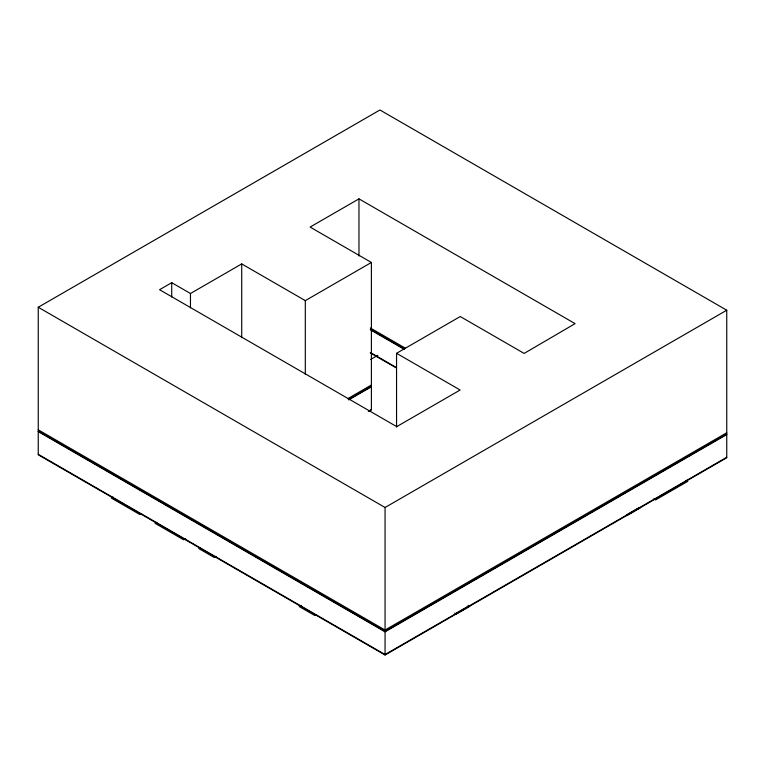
<?xml version="1.0" encoding="UTF-8"?>
<svg xmlns="http://www.w3.org/2000/svg" width="765" height="765" viewBox="0 0 765 765"><rect width="100%" height="100%" fill="white"/><g stroke="black" fill="none" stroke-linecap="round" stroke-linejoin="round"><path stroke-width="1.15" d="M38.25 307.253L379.937 109.988L726.75 310.217L726.75 457.747L385.063 655.012L38.25 454.783L38.25 307.253L385.063 507.491L726.75 310.217M369.332 411.178L371.398 409.992L371.398 262.462L305.311 300.626L241.721 263.915L190.466 293.502L171.723 282.687L159.56 289.705L396.719 426.631L460.138 390.016L396.557 353.306L396.557 427.071M396.557 353.306L460.253 316.528L524.14 353.42L575.098 323.643L358.967 198.862L310.102 227.071L371.398 262.462M113.105 497.021L111.317 498.044L139.871 514.539L141.659 513.506M370.681 359.445L377.853 355.304M347.645 398.728L371.398 385.015M348.677 399.454L371.398 386.335M348.677 399.923L371.398 386.803M156.835 522.265L155.046 523.298L183.6 539.784L185.388 538.751M368.3 411.312L371.398 409.524M200.554 547.51L198.776 548.543L214.277 557.494L216.218 556.375M301.219 605.45L299.278 606.569L314.788 615.519L316.576 614.486M726.75 432.77L385.063 630.035L38.25 429.806M726.75 434.09L385.063 631.364L38.25 431.135M726.75 434.558L385.063 631.823L38.25 431.594M456.351 613.109L468.113 606.31M626.803 514.692L638.565 507.903M726.75 457.279L385.063 654.553L38.25 454.314M640.19 507.903L626.803 515.629L626.239 515.304M685.976 480.305L687.764 481.338L655.576 499.918L653.779 498.876M370.346 327.975L405.507 348.276M370.346 329.304L404.475 349.003M370.346 329.763L404.475 349.471M370.346 352.493L396.194 367.42M370.346 352.952L396.194 367.879M468.113 605.373L469.739 606.31L456.351 614.037L454.726 613.109M385.063 507.491L385.063 655.012M358.967 198.862L358.967 255.969M305.311 300.626L305.311 374.391M241.721 263.915L241.721 337.681M190.466 293.502L190.466 307.788M171.723 282.687L171.723 296.963"/></g></svg>
